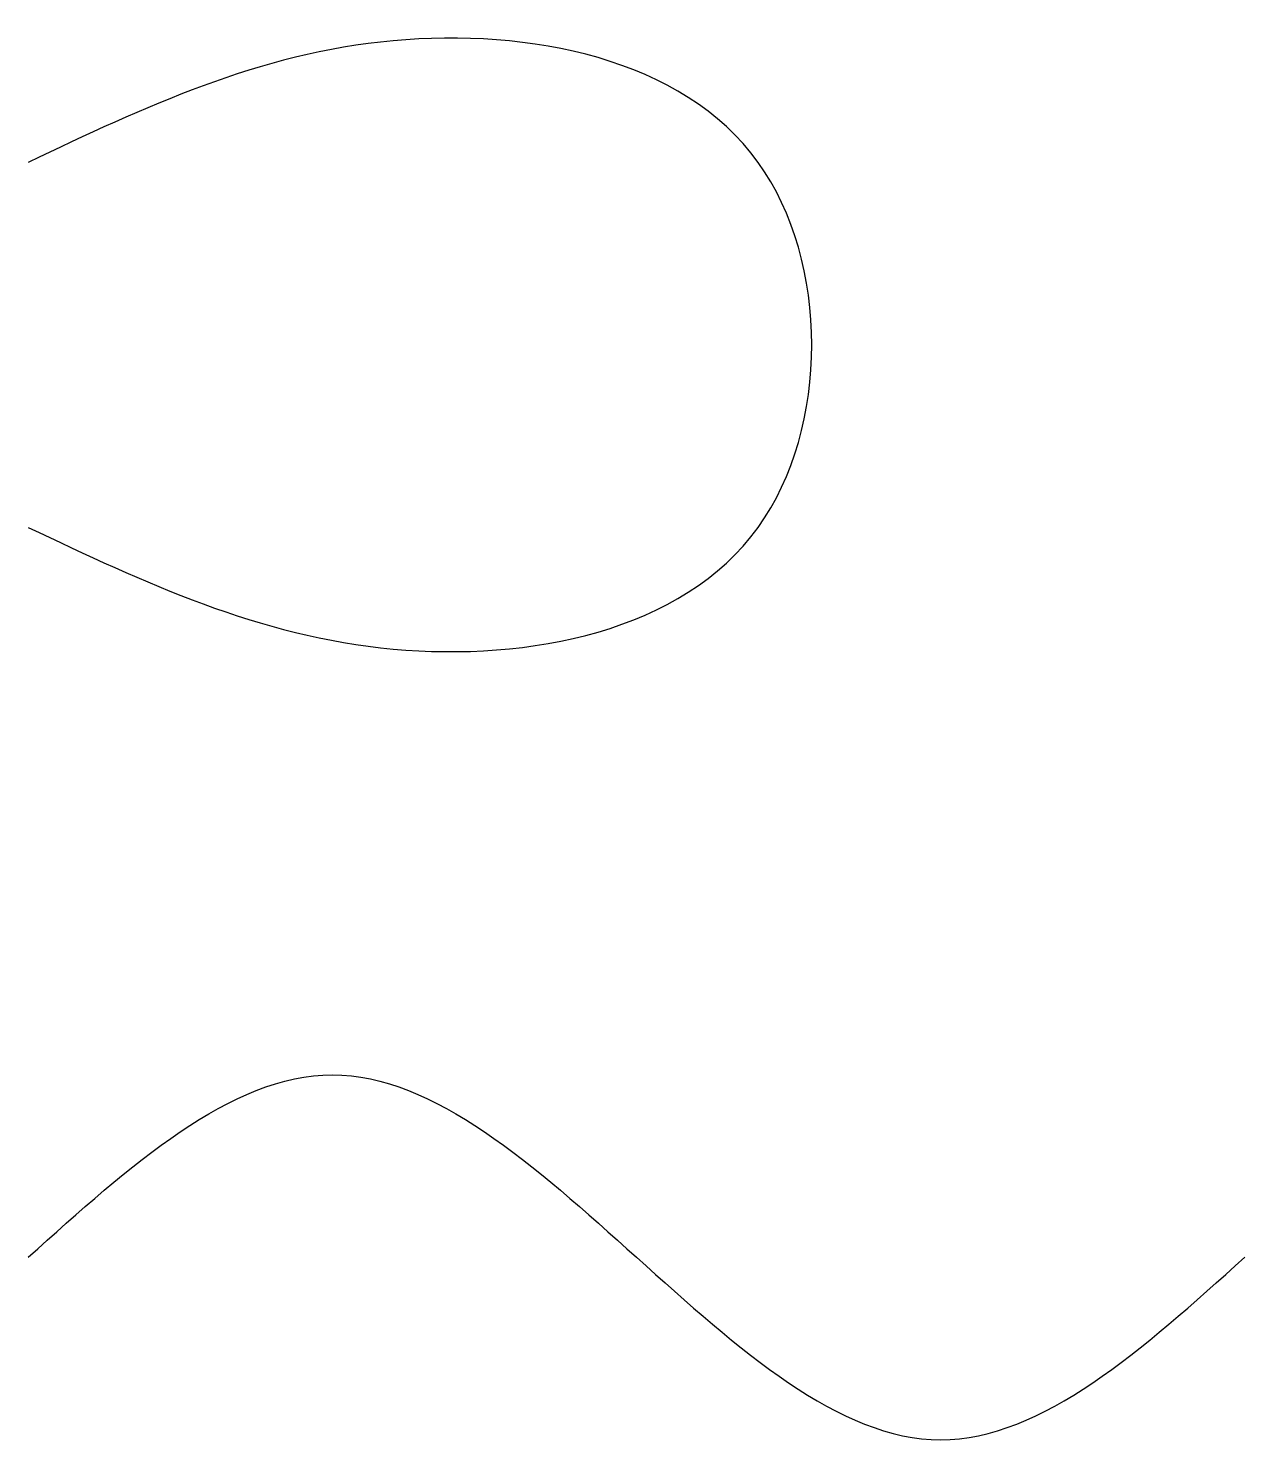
# Model space of a CAD drawing. Header units: millimetres. Extents: x 0 to 100, y -15 to 101.
import ezdxf

# ---------------------------------------------------------------- set-up
doc = ezdxf.new("R2010")
doc.units = ezdxf.units.MM
doc.layers.get('0').update_dxf_attribs({"linetype": 'CONTINUOUS'})

msp = doc.modelspace()

# ---------------------------------------------------------------- linework, layer by layer
for points in [[(0, 60), (30, 50), (60, 60), (60, 90), (30, 100), (0, 90)], [(0, 0), (25, 15), (50, 0), (75, -15), (100, 0)]]:
    msp.add_spline(points, degree=3)

doc.saveas('drawing.dxf')
